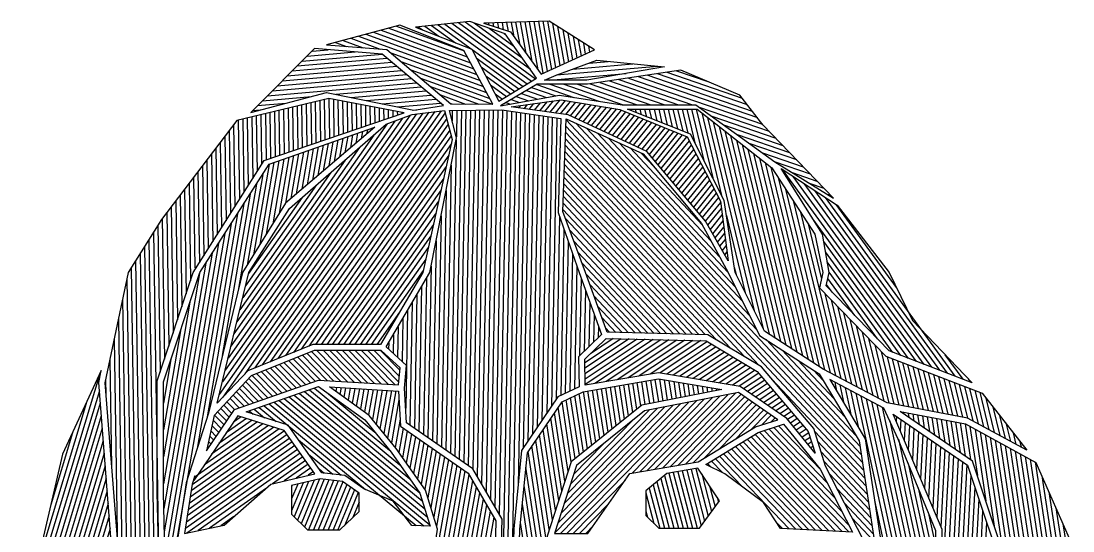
# Model space of a CAD drawing. Header units: inches. Extents: x 2353 to 7560, y 2047 to 3875.
# Drawn here: x 5144 to 5669, y 3621 to 3875 of the extents above; entities that cross this region are included whole.
import ezdxf

# ---------------------------------------------------------------- set-up
doc = ezdxf.new("R2010")
doc.units = ezdxf.units.IN
doc.header["$MEASUREMENT"] = 0
for name, color, linetype in [('Layer1', 2, 'Continuous'), ('Layer2', 3, 'Continuous'), ('Layer3', 4, 'Continuous'), ('Layer4', 5, 'Continuous'), ('offsets', 1, 'Continuous')]:
    doc.layers.add(name, color=color, linetype=linetype)
pattern_1 = [(185, (0, 1134.5903), (0.1961004, -2.2414381), [])]

msp = doc.modelspace()

# ---------------------------------------------------------------- hatches: boundary and pattern name
at = {"layer": 'Layer1'}
h = msp.add_hatch(dxfattribs=at)
h.set_pattern_fill('ANSI31', color=256, scale=18, angle=235)
h.set_pattern_definition([(280, (0, 1134.5903), (2.21581744, 0.3907084), [])])
h.paths.add_polyline_path([(5407.39, 3875.45), (5374.67, 3874.32), (5388.02, 3869.98), (5403.42, 3848.95), (5430.06, 3861)])
at = {"layer": 'Layer2'}
h = msp.add_hatch(dxfattribs=at)
h.set_pattern_fill('ANSI31', color=256, scale=18, angle=99)
h.set_pattern_definition([(144, (0, 1134.5903), (-1.3225168, -1.8202882), [])])
h.paths.add_polyline_path([(5385.32, 3869.03), (5367.72, 3875.29), (5340.61, 3872.4), (5368.69, 3861.44), (5382.3, 3835.43), (5401.1, 3846.99)])
h = msp.add_hatch(dxfattribs=at)
h.set_pattern_fill('ANSI31', color=256, scale=18, angle=140)
h.set_pattern_definition(pattern_1)
h.paths.add_polyline_path([(5464.97, 3852.58), (5431.19, 3855.85), (5410.87, 3848.47), (5405.1, 3845.96), (5426.18, 3845.96)])
at = {"layer": 'Layer3'}
h = msp.add_hatch(dxfattribs=at)
h.set_pattern_fill('ANSI31', color=256, scale=18, angle=115)
h.set_pattern_definition([(160, (0, 1134.5903), (-0.7695453, -2.1143084), [])])
h.paths.add_polyline_path([(5364.83, 3860.72), (5332.77, 3873.36), (5296.26, 3863.61), (5326.39, 3861.2), (5358.32, 3834.1), (5379.29, 3833.86)])
h = msp.add_hatch(dxfattribs=at)
h.set_pattern_fill('ANSI31', color=256, scale=18, angle=116)
h.set_pattern_definition([(161, (0, 1134.5903), (-0.73252835, -2.1274168), [])])
h.paths.add_polyline_path([(5426.56, 3843.87), (5401.35, 3843.87), (5383.13, 3833.16), (5412.59, 3838.44), (5443.85, 3833.64), (5480.63, 3833.64), (5520.07, 3805.22), (5549.34, 3786.96), (5514.1, 3823.68), (5502.56, 3838.48), (5473.12, 3850.98)])
at = {"layer": 'Layer4'}
h = msp.add_hatch(dxfattribs=at)
h.set_pattern_fill('ANSI31', color=256, scale=18, angle=140)
h.set_pattern_definition(pattern_1)
h.paths.add_polyline_path([(5323.97, 3858.98), (5290.21, 3861.68), (5258.33, 3829.82), (5296.21, 3839.81), (5339.73, 3830.88), (5354.55, 3833.23)])
h = msp.add_hatch(dxfattribs=at)
h.set_pattern_fill('ANSI31', color=256, scale=18, angle=6)
h.set_pattern_definition([(51, (0, 1134.5903), (-1.7485784, 1.4159709), [])])
h.paths.add_polyline_path([(5442.73, 3831.21), (5413.36, 3836.15), (5388.36, 3832.56), (5416.91, 3828.64), (5456.21, 3810.32), (5485.51, 3775.49), (5496.73, 3755.77), (5492.97, 3785.52), (5476.32, 3817.62)])

# ---------------------------------------------------------------- linework, layer by layer
at = {"layer": 'Layer1'}
for p, q in [((5288.29, 3834.66), (5288.62, 3813.88)), ((5290.56, 3835.21), (5290.88, 3814.65)), ((5292.82, 3835.76), (5293.14, 3815.41)), ((5295.09, 3836.31), (5295.4, 3816.18)), ((5297.35, 3836.84), (5297.66, 3816.95)), ((5299.63, 3836.4), (5299.92, 3817.71)), ((5301.91, 3835.97), (5302.18, 3818.48)), ((5304.19, 3835.53), (5304.44, 3819.25)), ((5306.47, 3835.09), (5306.7, 3820.02)), ((5308.75, 3834.65), (5308.96, 3820.78)), ((5341.21, 3829.12), (5242.63, 3689.02)), ((5344.25, 3829.5), (5244.42, 3687.61)), ((5347.3, 3829.88), (5255.47, 3699.36)), ((5350.34, 3830.25), (5260.23, 3702.18)), ((5353.38, 3830.63), (5264.11, 3703.74)), ((5265.65, 3829.17), (5266.01, 3806.21)), ((5267.92, 3829.72), (5268.27, 3806.98)), ((5355.46, 3829.63), (5267.99, 3705.31)), ((5270.18, 3830.27), (5270.53, 3807.74)), ((5272.45, 3830.81), (5272.79, 3808.51)), ((5274.71, 3831.36), (5275.05, 3809.28)), ((5276.97, 3831.91), (5277.31, 3810.04)), ((5279.24, 3832.46), (5279.57, 3810.81)), ((5281.5, 3833.01), (5281.83, 3811.58)), ((5283.77, 3833.56), (5284.09, 3812.35)), ((5286.03, 3834.11), (5286.35, 3813.11)), ((5311.03, 3834.22), (5311.22, 3821.55)), ((5313.31, 3833.78), (5313.48, 3822.32)), ((5315.58, 3833.34), (5315.74, 3823.08)), ((5317.86, 3832.9), (5318, 3823.85)), ((5320.14, 3832.47), (5320.26, 3824.62)), ((5322.42, 3832.03), (5322.53, 3825.39)), ((5324.7, 3831.59), (5324.79, 3826.15)), ((5326.98, 3831.15), (5327.05, 3826.92)), ((5329.26, 3830.72), (5329.31, 3827.69)), ((5331.54, 3830.28), (5331.57, 3828.45)), ((5333.82, 3829.84), (5333.83, 3829.22)), ((5448.03, 3831.38), (5448.19, 3830.72)), ((5450.37, 3831.38), (5450.78, 3829.7)), ((5452.71, 3831.38), (5453.36, 3828.68)), ((5455.04, 3831.38), (5455.94, 3827.67)), ((5457.38, 3831.38), (5458.53, 3826.65)), ((5459.72, 3831.38), (5461.11, 3825.63)), ((5462.06, 3831.38), (5463.69, 3824.61)), ((5464.39, 3831.38), (5466.28, 3823.59)), ((5466.73, 3831.38), (5468.86, 3822.58)), ((5469.07, 3831.38), (5471.44, 3821.56)), ((5471.41, 3831.38), (5474.03, 3820.54)), ((5473.75, 3831.38), (5476.61, 3819.52)), ((5476.08, 3831.38), (5480.14, 3814.6)), ((5478.42, 3831.38), (5484.59, 3805.87)), ((5480.76, 3831.38), (5489.03, 3797.14)), ((5483.54, 3829.56), (5493.48, 3788.41)), ((5337.97, 3828.46), (5244.26, 3695.28)), ((5334.16, 3826.99), (5245.56, 3701.08)), ((5330.35, 3825.53), (5247.03, 3707.11)), ((5326.54, 3824.06), (5248.49, 3713.14)), ((5252.07, 3825.87), (5252.68, 3786.31)), ((5254.33, 3826.42), (5254.9, 3789.83)), ((5256.6, 3826.97), (5257.12, 3793.35)), ((5258.86, 3827.52), (5259.33, 3796.87)), ((5261.13, 3828.07), (5261.55, 3800.39)), ((5263.39, 3828.62), (5263.77, 3803.91)), ((5356.22, 3826.77), (5271.87, 3706.88)), ((5356.99, 3823.9), (5275.75, 3708.44)), ((5486.42, 3827.31), (5509.74, 3730.77)), ((5489.3, 3825.06), (5514.26, 3721.75)), ((5247.6, 3820.67), (5248.24, 3779.27)), ((5249.83, 3823.59), (5250.46, 3782.79)), ((5357.75, 3821.04), (5279.63, 3710.01)), ((5492.18, 3822.8), (5517.26, 3719.02)), ((5495.06, 3820.55), (5520.03, 3717.23)), ((5243.15, 3814.84), (5243.81, 3772.24)), ((5245.38, 3817.75), (5246.03, 3775.75)), ((5319.8, 3818.44), (5249.96, 3719.17)), ((5358.51, 3818.18), (5283.51, 3711.57)), ((5358.56, 3814.29), (5287.39, 3713.14)), ((5497.95, 3818.3), (5522.8, 3715.44)), ((5500.83, 3816.04), (5525.57, 3713.65)), ((5503.71, 3813.79), (5528.34, 3711.86)), ((5238.7, 3809), (5239.37, 3765.2)), ((5240.92, 3811.92), (5241.59, 3768.72)), ((5240.93, 3811.92), (5241.59, 3768.72)), ((5312.65, 3812.23), (5251.42, 3725.2)), ((5357.27, 3808.52), (5290.73, 3713.93)), ((5506.59, 3811.54), (5531.11, 3710.07)), ((5509.47, 3809.28), (5533.88, 3708.28)), ((5234.24, 3803.17), (5234.94, 3758.16)), ((5236.47, 3806.09), (5237.16, 3761.68)), ((5305.5, 3806.01), (5252.89, 3731.23)), ((5512.36, 3807.03), (5536.65, 3706.49)), ((5515.24, 3804.78), (5539.42, 3704.71)), ((5232.02, 3800.25), (5232.72, 3754.65)), ((5298.35, 3799.8), (5254.35, 3737.26)), ((5355.99, 3802.75), (5293.51, 3713.93)), ((5518.12, 3802.52), (5542.19, 3702.92)), ((5227.56, 3794.42), (5228.32, 3745.75)), ((5227.56, 3794.42), (5228.32, 3745.75)), ((5227.56, 3794.41), (5228.31, 3745.74)), ((5229.79, 3797.33), (5230.48, 3752.26)), ((5291.2, 3793.59), (5255.82, 3743.29)), ((5354.71, 3796.98), (5296.28, 3713.93)), ((5521.71, 3797.35), (5544.93, 3701.24)), ((5223.11, 3788.58), (5223.97, 3732.7)), ((5225.34, 3791.5), (5226.14, 3739.23)), ((5284.05, 3787.38), (5257.28, 3749.32)), ((5353.43, 3791.21), (5299.06, 3713.93)), ((5525.44, 3791.57), (5547.61, 3699.82)), ((5218.65, 3782.74), (5219.63, 3719.66)), ((5220.88, 3785.66), (5221.8, 3726.18)), ((5352.15, 3785.44), (5301.84, 3713.93)), ((5529.18, 3785.79), (5550.29, 3698.41)), ((5214.2, 3776.91), (5215.29, 3706.62)), ((5216.43, 3779.83), (5217.46, 3713.14)), ((5216.43, 3779.83), (5217.46, 3713.15)), ((5350.87, 3779.66), (5304.62, 3713.93)), ((5495.92, 3778.3), (5505.23, 3739.79)), ((5532.91, 3780.01), (5552.97, 3697)), ((5211.98, 3773.51), (5213.12, 3700.1)), ((5349.58, 3773.89), (5307.4, 3713.93)), ((5536.65, 3774.22), (5543.32, 3746.59)), ((5207.55, 3766.43), (5211.14, 3533.7)), ((5209.76, 3769.97), (5213.1, 3554.22)), ((5348.3, 3768.12), (5310.18, 3713.93)), ((5205.33, 3762.9), (5209.15, 3515.45)), ((5347.02, 3762.35), (5312.95, 3713.93)), ((5200.89, 3755.82), (5204.74, 3506.77)), ((5203.11, 3759.36), (5206.94, 3511.11)), ((5203.11, 3759.36), (5206.94, 3511.11)), ((5345.74, 3756.58), (5315.73, 3713.93)), ((5198.67, 3752.28), (5202.53, 3502.43)), ((5344.46, 3750.81), (5318.51, 3713.93)), ((5499.8, 3752.59), (5500.71, 3748.82)), ((5196.49, 3746.8), (5200.33, 3498.09)), ((5194.37, 3736.72), (5198.12, 3493.75)), ((5545.05, 3739.46), (5555.65, 3695.58)), ((5548.16, 3736.24), (5558.33, 3694.17)), ((5332.67, 3730.11), (5321.29, 3713.93)), ((5551.28, 3733.02), (5561.01, 3692.75)), ((5554.39, 3729.81), (5563.69, 3691.34)), ((5192.25, 3726.65), (5195.92, 3489.41)), ((5557.51, 3726.59), (5566.37, 3689.93)), ((5560.62, 3723.37), (5569.05, 3688.51)), ((5563.74, 3720.15), (5571.72, 3687.1)), ((5190.14, 3716.57), (5193.71, 3485.07)), ((5190.14, 3716.57), (5193.71, 3485.07)), ((5443.35, 3716.8), (5425.15, 3704.73)), ((5447.32, 3716.7), (5425.2, 3702.04)), ((5451.29, 3716.6), (5425.25, 3699.35)), ((5455.26, 3716.51), (5425.31, 3696.66)), ((5459.23, 3716.41), (5425.36, 3693.97)), ((5439.38, 3716.89), (5427.99, 3709.34)), ((5463.2, 3716.32), (5430.23, 3694.47)), ((5467.17, 3716.22), (5435.75, 3695.41)), ((5471.14, 3716.13), (5441.28, 3696.34)), ((5475.1, 3716.03), (5446.8, 3697.28)), ((5479.07, 3715.93), (5452.33, 3698.21)), ((5483.04, 3715.84), (5457.85, 3699.15)), ((5486.44, 3715.37), (5462.79, 3699.7)), ((5488.6, 3714.07), (5466.08, 3699.14)), ((5566.85, 3716.93), (5574.4, 3685.68)), ((5569.97, 3713.72), (5577, 3684.62)), ((5490.76, 3712.78), (5469.36, 3698.59)), ((5492.92, 3711.48), (5472.64, 3698.04)), ((5495.08, 3710.19), (5475.92, 3697.49)), ((5497.24, 3708.89), (5479.21, 3696.94)), ((5573.08, 3710.5), (5579.45, 3684.16)), ((5188.02, 3706.49), (5188.85, 3652.77)), ((5499.36, 3707.62), (5482.44, 3696.4)), ((5501.56, 3706.3), (5485.77, 3695.84)), ((5503.72, 3705.01), (5489.05, 3695.29)), ((5505.88, 3703.71), (5492.33, 3694.74)), ((5576.07, 3707.82), (5581.9, 3683.69)), ((5578.64, 3706.83), (5584.35, 3683.23)), ((5581.22, 3705.85), (5586.8, 3682.77)), ((5583.8, 3704.86), (5589.25, 3682.3)), ((5586.37, 3703.87), (5591.7, 3681.84)), ((5508.04, 3702.42), (5495.62, 3694.19)), ((5510.2, 3701.12), (5498.9, 3693.64)), ((5512.03, 3699.61), (5502.18, 3693.08)), ((5513.51, 3697.86), (5504.42, 3691.85)), ((5588.95, 3702.88), (5594.15, 3681.38)), ((5591.53, 3701.9), (5596.6, 3680.91)), ((5594.1, 3700.91), (5599.04, 3680.45)), ((5596.68, 3699.92), (5601.49, 3679.99)), ((5599.25, 3698.94), (5603.94, 3679.52)), ((5601.83, 3697.95), (5606.39, 3679.06)), ((5185.9, 3696.41), (5186.02, 3688.67)), ((5298.89, 3692.66), (5298.76, 3691.95)), ((5301.17, 3692.53), (5300.81, 3690.48)), ((5514.99, 3696.12), (5506.44, 3690.46)), ((5516.47, 3694.38), (5508.46, 3689.07)), ((5517.95, 3692.63), (5510.48, 3687.68)), ((5604.41, 3696.96), (5608.84, 3678.6)), ((5606.98, 3695.97), (5611.29, 3678.14)), ((5609.56, 3694.99), (5613.74, 3677.67)), ((5612.13, 3694), (5616.19, 3677.21)), ((5614.71, 3693.01), (5618.87, 3675.79)), ((5303.46, 3692.39), (5302.86, 3689.02)), ((5305.74, 3692.26), (5304.91, 3687.55)), ((5308.02, 3692.12), (5306.95, 3686.08)), ((5310.31, 3691.98), (5309, 3684.62)), ((5312.59, 3691.85), (5311.05, 3683.15)), ((5314.87, 3691.71), (5313.1, 3681.69)), ((5317.16, 3691.57), (5315.15, 3680.22)), ((5319.44, 3691.44), (5317.19, 3678.75)), ((5321.72, 3691.3), (5319.11, 3676.55)), ((5324.01, 3691.17), (5321.01, 3674.21)), ((5326.29, 3691.03), (5322.9, 3671.88)), ((5328.57, 3690.89), (5324.8, 3669.55)), ((5330.86, 3690.76), (5326.69, 3667.21)), ((5519.43, 3690.89), (5512.49, 3686.29)), ((5520.91, 3689.14), (5514.51, 3684.9)), ((5522.39, 3687.4), (5516.53, 3683.51)), ((5617.29, 3692.02), (5621.56, 3674.32)), ((5619.86, 3691.04), (5624.26, 3672.86)), ((5622.44, 3690.05), (5626.95, 3671.39)), ((5332.38, 3686.34), (5328.58, 3664.88)), ((5523.87, 3685.65), (5518.54, 3682.12)), ((5525.36, 3683.91), (5520.56, 3680.73)), ((5526.84, 3682.16), (5522.58, 3679.34)), ((5625.48, 3687.14), (5629.64, 3669.92)), ((5628.86, 3682.81), (5632.33, 3668.45)), ((5528.32, 3680.42), (5524.6, 3677.95)), ((5529.8, 3678.68), (5526.43, 3676.44)), ((5531.28, 3676.93), (5527.87, 3674.67)), ((5632.25, 3678.48), (5635.03, 3666.99)), ((5332.97, 3676.63), (5330.48, 3662.55)), ((5334.49, 3672.16), (5332.33, 3659.99)), ((5532.76, 3675.19), (5529.31, 3672.9)), ((5534.24, 3673.44), (5530.76, 3671.13)), ((5535.72, 3671.7), (5532.2, 3669.37)), ((5635.63, 3674.15), (5637.72, 3665.52)), ((5336.54, 3670.73), (5334.18, 3657.36)), ((5338.6, 3669.31), (5336.02, 3654.74)), ((5340.65, 3667.88), (5337.86, 3652.11)), ((5342.71, 3666.45), (5339.71, 3649.49)), ((5536.96, 3669.79), (5533.65, 3667.6)), ((5537.66, 3667.53), (5535.09, 3665.83)), ((5639.01, 3669.83), (5640.41, 3664.05)), ((5344.76, 3665.03), (5341.55, 3646.86)), ((5346.82, 3663.6), (5343.39, 3644.24)), ((5348.87, 3662.17), (5345.24, 3641.61)), ((5538.36, 3665.27), (5536.53, 3664.06)), ((5539.07, 3663.01), (5537.98, 3662.29)), ((5642.4, 3665.5), (5643.1, 3662.58)), ((5645.78, 3661.17), (5645.79, 3661.12)), ((5350.93, 3660.75), (5346.78, 3637.29)), ((5352.98, 3659.32), (5348.25, 3632.57)), ((5355.04, 3657.9), (5349.72, 3627.85)), ((5357.09, 3656.47), (5351.19, 3623.13)), ((5359.15, 3655.04), (5339.5, 3544.03)), ((5361.21, 3653.62), (5341.44, 3541.94)), ((5363.26, 3652.19), (5343.43, 3540.14)), ((5365.32, 3650.76), (5345.42, 3538.34)), ((5287.24, 3645.5), (5280.05, 3627.86)), ((5289.96, 3646.15), (5281.79, 3626.12)), ((5292.68, 3646.8), (5283.54, 3624.38)), ((5295.07, 3646.64), (5285.28, 3622.64)), ((5297.41, 3646.35), (5287.19, 3621.3)), ((5299.74, 3646.06), (5289.64, 3621.3)), ((5302.08, 3645.77), (5292.1, 3621.3)), ((5304.36, 3645.35), (5294.55, 3621.3)), ((5367.31, 3649), (5347.41, 3536.54)), ((5369.08, 3645.96), (5349.4, 3534.74)), ((5284.53, 3644.85), (5278.78, 3630.78)), ((5281.81, 3644.2), (5278.78, 3636.79)), ((5279.09, 3643.55), (5278.78, 3642.81)), ((5306.28, 3644.03), (5297, 3621.3)), ((5308.2, 3642.72), (5299.46, 3621.3)), ((5310.11, 3641.4), (5301.91, 3621.3)), ((5312.03, 3640.08), (5305.35, 3623.72)), ((5370.85, 3642.92), (5351.39, 3532.95)), ((5312.52, 3635.27), (5309.39, 3627.6)), ((5372.62, 3639.88), (5353.38, 3531.15)), ((5374.39, 3636.84), (5355.37, 3529.35)), ((5376.16, 3633.81), (5358.07, 3531.57)), ((5377.93, 3630.77), (5361.21, 3536.28)), ((5379.7, 3627.73), (5364.35, 3540.99))]:
    msp.add_line(p, q, dxfattribs=at)
at = {"layer": 'Layer2'}
for p, q in [((5415.85, 3826.19), (5507.46, 3728.45)), ((5420.67, 3824.38), (5503.89, 3735.58)), ((5309.22, 3818.59), (5308.11, 3812.12)), ((5311.67, 3819.45), (5310.81, 3814.41)), ((5314.12, 3820.31), (5313.51, 3816.71)), ((5316.58, 3821.17), (5316.21, 3819.01)), ((5319.03, 3822.04), (5318.91, 3821.3)), ((5415.62, 3819.79), (5562.58, 3662.99)), ((5415.74, 3822.99), (5511.03, 3721.31)), ((5426.08, 3821.92), (5500.32, 3742.71)), ((5431.5, 3819.47), (5496.74, 3749.85)), ((5294.5, 3813.42), (5291.9, 3798.34)), ((5296.95, 3814.28), (5294.6, 3800.63)), ((5299.4, 3815.14), (5297.3, 3802.93)), ((5301.86, 3816), (5300.01, 3805.23)), ((5304.31, 3816.87), (5302.71, 3807.52)), ((5306.76, 3817.73), (5305.41, 3809.82)), ((5415.39, 3813.39), (5563.79, 3655.05)), ((5415.51, 3816.59), (5563.19, 3659.02)), ((5436.92, 3817.01), (5492.45, 3757.76)), ((5442.34, 3814.55), (5488.15, 3765.67)), ((5279.77, 3808.25), (5275.7, 3784.56)), ((5282.23, 3809.11), (5278.4, 3786.85)), ((5284.68, 3809.97), (5281.1, 3789.15)), ((5287.14, 3810.83), (5283.8, 3791.45)), ((5289.59, 3811.7), (5286.5, 3793.74)), ((5292.04, 3812.56), (5289.2, 3796.04)), ((5415.28, 3810.19), (5564.39, 3651.09)), ((5447.76, 3812.09), (5483.85, 3773.57)), ((5453.17, 3809.63), (5459.78, 3802.58)), ((5267.48, 3803.78), (5259.74, 3758.72)), ((5269.96, 3804.8), (5262.93, 3763.9)), ((5272.41, 3805.67), (5266.13, 3769.07)), ((5274.87, 3806.53), (5269.32, 3774.24)), ((5277.32, 3807.39), (5272.51, 3779.42)), ((5415.05, 3803.79), (5504.96, 3707.85)), ((5415.17, 3806.99), (5512.07, 3703.59)), ((5264.33, 3798.86), (5256.54, 3753.55)), ((5414.94, 3800.59), (5497.85, 3712.12)), ((5261.18, 3793.94), (5252.06, 3740.87)), ((5414.71, 3794.19), (5485.3, 3718.87)), ((5414.82, 3797.39), (5490.74, 3716.38)), ((5258.02, 3789.02), (5244.17, 3708.41)), ((5414.48, 3787.78), (5478.93, 3719.02)), ((5414.59, 3790.99), (5482.11, 3718.94)), ((5254.87, 3784.1), (5236.62, 3677.85)), ((5414.36, 3784.58), (5475.74, 3719.1)), ((5251.72, 3779.17), (5231.6, 3662.05)), ((5414.25, 3781.38), (5472.55, 3719.17)), ((5415.61, 3776.61), (5469.37, 3719.25)), ((5248.57, 3774.25), (5216.04, 3584.95)), ((5245.42, 3769.33), (5215.76, 3596.73)), ((5417.66, 3771.1), (5466.18, 3719.33)), ((5242.27, 3764.41), (5215.48, 3608.51)), ((5419.7, 3765.6), (5463, 3719.4)), ((5239.12, 3759.49), (5215.2, 3620.3)), ((5421.75, 3760.09), (5459.81, 3719.48)), ((5235.97, 3754.57), (5214.92, 3632.08)), ((5423.8, 3754.58), (5456.62, 3719.56)), ((5232.77, 3749.37), (5214.73, 3644.4)), ((5425.83, 3749.09), (5453.44, 3719.63)), ((5427.78, 3743.68), (5450.25, 3719.71)), ((5228, 3735.06), (5214.73, 3657.82)), ((5429.74, 3738.28), (5447.06, 3719.79)), ((5431.69, 3732.87), (5443.88, 3719.86)), ((5433.64, 3727.47), (5440.69, 3719.94)), ((5223.24, 3720.76), (5214.73, 3671.24)), ((5435.59, 3722.06), (5437.51, 3720.02)), ((5515.64, 3716.39), (5560.55, 3668.48)), ((5296.54, 3695.89), (5284.19, 3708.52)), ((5299.92, 3695.69), (5286.46, 3709.44)), ((5303.29, 3695.49), (5288.74, 3710.36)), ((5306.67, 3695.29), (5291.44, 3710.85)), ((5310.04, 3695.08), (5294.62, 3710.85)), ((5313.42, 3694.88), (5297.8, 3710.85)), ((5316.79, 3694.68), (5300.98, 3710.85)), ((5320.17, 3694.48), (5304.16, 3710.85)), ((5320.17, 3694.48), (5304.16, 3710.85)), ((5323.54, 3694.28), (5307.33, 3710.85)), ((5326.92, 3694.08), (5310.51, 3710.85)), ((5330.3, 3693.88), (5313.69, 3710.85)), ((5332.28, 3695.1), (5316.87, 3710.85)), ((5332.54, 3698.08), (5320.05, 3710.85)), ((5332.54, 3698.08), (5320.05, 3710.85)), ((5332.79, 3701.07), (5323.23, 3710.85)), ((5523.53, 3711.3), (5555.1, 3677.61)), ((5218.48, 3706.45), (5214.73, 3684.66)), ((5281.04, 3692.24), (5270.51, 3703.01)), ((5283.41, 3693.07), (5272.79, 3703.93)), ((5285.78, 3693.9), (5275.07, 3704.85)), ((5288.15, 3694.73), (5277.35, 3705.76)), ((5290.51, 3695.56), (5279.63, 3706.68)), ((5293.17, 3696.09), (5281.91, 3707.6)), ((5531.43, 3706.2), (5549.66, 3686.74)), ((5269.21, 3688.09), (5259.12, 3698.41)), ((5271.58, 3688.92), (5261.4, 3699.33)), ((5273.94, 3689.75), (5263.68, 3700.25)), ((5276.31, 3690.58), (5265.95, 3701.17)), ((5278.68, 3691.41), (5268.23, 3702.09)), ((5539.32, 3701.1), (5544.22, 3695.87)), ((5262.11, 3685.6), (5254.28, 3693.6)), ((5264.48, 3686.43), (5255.84, 3695.26)), ((5266.84, 3687.26), (5257.4, 3696.92)), ((5518.6, 3696.63), (5565, 3647.12)), ((5255.01, 3683.11), (5249.61, 3688.63)), ((5257.37, 3683.94), (5251.17, 3690.29)), ((5259.74, 3684.77), (5252.73, 3691.94)), ((5452.57, 3650.32), (5488.71, 3687.32)), ((5456.37, 3650.96), (5492.63, 3688.09)), ((5460.17, 3651.6), (5496.56, 3688.86)), ((5463.98, 3652.24), (5500.48, 3689.62)), ((5467.78, 3652.89), (5503.08, 3689.03)), ((5471.58, 3653.53), (5504.98, 3687.72)), ((5247.67, 3677.61), (5243.38, 3682)), ((5248.97, 3679.53), (5244.94, 3683.66)), ((5250.28, 3681.45), (5246.5, 3685.32)), ((5252.64, 3682.28), (5248.05, 3686.97)), ((5410.14, 3619.89), (5473.01, 3684.26)), ((5411.72, 3624.75), (5469.08, 3683.49)), ((5413.04, 3619.6), (5476.93, 3685.03)), ((5413.29, 3629.62), (5465.16, 3682.73)), ((5416.21, 3619.6), (5480.86, 3685.79)), ((5448.76, 3649.68), (5484.78, 3686.56)), ((5475.39, 3654.17), (5506.88, 3686.42)), ((5479.19, 3654.81), (5508.78, 3685.11)), ((5484.22, 3656.72), (5510.67, 3683.8)), ((5492.12, 3661.55), (5512.57, 3682.49)), ((5245.07, 3673.78), (5240.26, 3678.69)), ((5246.37, 3675.69), (5241.82, 3680.34)), ((5414.87, 3634.48), (5461.24, 3681.96)), ((5416.44, 3639.35), (5457.31, 3681.19)), ((5500.02, 3666.39), (5514.47, 3681.18)), ((5507.92, 3671.22), (5516.37, 3679.88)), ((5513.6, 3673.79), (5518.27, 3678.57)), ((5518.27, 3675.32), (5520.17, 3677.26)), ((5580.73, 3677.95), (5580.6, 3675.46)), ((5242.46, 3669.94), (5239.01, 3673.47)), ((5243.77, 3671.86), (5239.58, 3676.13)), ((5418.02, 3644.21), (5449.12, 3676.06)), ((5582.93, 3676.45), (5582.63, 3670.69)), ((5585.13, 3674.95), (5584.66, 3665.91)), ((5587.33, 3673.45), (5586.69, 3661.14)), ((5589.52, 3671.95), (5588.73, 3656.37)), ((5239.86, 3666.1), (5237.87, 3668.14)), ((5241.16, 3668.02), (5238.44, 3670.8)), ((5539.96, 3670.52), (5565.6, 3643.16)), ((5591.72, 3670.45), (5590.76, 3651.59)), ((5593.92, 3668.95), (5592.79, 3646.82)), ((5596.12, 3667.45), (5594.82, 3642.04)), ((5237.26, 3662.26), (5236.73, 3662.81)), ((5238.56, 3664.18), (5237.3, 3665.47)), ((5419.59, 3649.08), (5434.36, 3664.2)), ((5541.51, 3665.54), (5566.2, 3639.19)), ((5598.32, 3665.95), (5596.85, 3637.27)), ((5600.52, 3664.45), (5598.88, 3632.5)), ((5602.71, 3662.95), (5600.91, 3627.72)), ((5604.91, 3661.45), (5602.94, 3622.95)), ((5543.06, 3660.56), (5566.8, 3635.22)), ((5609.31, 3658.46), (5593.29, 3346.01)), ((5611.51, 3656.96), (5595.42, 3343.27)), ((5607.11, 3659.96), (5603.56, 3590.75)), ((5544.61, 3655.58), (5567.41, 3631.26)), ((5613.71, 3655.46), (5597.56, 3340.65)), ((5615.9, 3653.96), (5599.7, 3338.02)), ((5419.39, 3619.6), (5445.24, 3646.07)), ((5547.28, 3649.41), (5568.01, 3627.29)), ((5617.91, 3648.65), (5605.25, 3401.82)), ((5551.03, 3642.09), (5568.61, 3623.33)), ((5619.88, 3642.74), (5608.13, 3413.58)), ((5554.78, 3634.76), (5569.22, 3619.36)), ((5621.85, 3636.82), (5611.01, 3425.34)), ((5422.57, 3619.6), (5437.21, 3634.6)), ((5623.82, 3630.91), (5618.48, 3526.66)), ((5558.53, 3627.44), (5569.82, 3615.39)), ((5625.8, 3625), (5621.26, 3536.54)), ((5425.74, 3619.6), (5429.19, 3623.13))]:
    msp.add_line(p, q, dxfattribs=at)
msp.add_lwpolyline([(5332.17, 3693.76), (5332.9, 3702.25), (5323.46, 3710.85), (5289.96, 3710.85), (5258.61, 3698.2), (5240.09, 3678.51), (5236.31, 3660.87), (5250.28, 3681.45), (5292.2, 3696.15)], close=True, dxfattribs=at)
at = {"layer": 'Layer3'}
for p, q in [((5182.93, 3699.25), (5143.66, 3568.86)), ((5440.89, 3673.4), (5437.95, 3692.65)), ((5442.94, 3675.04), (5440.19, 3693.03)), ((5444.98, 3676.69), (5442.43, 3693.41)), ((5447.03, 3678.33), (5444.67, 3693.79)), ((5449.08, 3679.98), (5446.91, 3694.17)), ((5451.13, 3681.62), (5449.15, 3694.55)), ((5453.17, 3683.27), (5451.39, 3694.93)), ((5455.37, 3683.95), (5453.63, 3695.31)), ((5457.6, 3684.39), (5455.87, 3695.69)), ((5459.83, 3684.83), (5458.11, 3696.07)), ((5462.06, 3685.26), (5460.36, 3696.44)), ((5464.3, 3685.7), (5462.63, 3696.6)), ((5466.53, 3686.13), (5464.99, 3696.2)), ((5468.76, 3686.57), (5467.35, 3695.81)), ((5470.99, 3687), (5469.71, 3695.41)), ((5473.22, 3687.44), (5472.07, 3695.02)), ((5475.46, 3687.88), (5474.43, 3694.62)), ((5477.69, 3688.31), (5476.78, 3694.22)), ((5479.92, 3688.75), (5479.14, 3693.83)), ((5482.15, 3689.18), (5481.5, 3693.43)), ((5484.38, 3689.62), (5483.86, 3693.04)), ((5486.62, 3690.05), (5486.22, 3692.64)), ((5549.93, 3695.12), (5550.9, 3690.68)), ((5552.56, 3693.73), (5554.57, 3684.53)), ((5182.76, 3690.82), (5143.66, 3560.98)), ((5277.62, 3687.77), (5345.25, 3631.84)), ((5280.12, 3688.65), (5344.01, 3635.81)), ((5282.63, 3689.53), (5342.72, 3639.82)), ((5285.13, 3690.4), (5337.79, 3646.85)), ((5287.63, 3691.28), (5332.86, 3653.88)), ((5290.14, 3692.16), (5327.66, 3661.13)), ((5297.12, 3689.34), (5320.38, 3670.1)), ((5422.46, 3658.59), (5418.07, 3687.39)), ((5424.51, 3660.23), (5420.21, 3688.4)), ((5426.56, 3661.88), (5422.35, 3689.41)), ((5428.6, 3663.53), (5424.5, 3690.38)), ((5430.65, 3665.17), (5426.75, 3690.76)), ((5432.7, 3666.82), (5428.99, 3691.14)), ((5434.75, 3668.46), (5431.23, 3691.51)), ((5436.79, 3670.11), (5433.47, 3691.89)), ((5438.84, 3671.75), (5435.71, 3692.27)), ((5488.85, 3690.49), (5488.58, 3692.24)), ((5491.08, 3690.93), (5490.94, 3691.85)), ((5555.19, 3692.34), (5558.24, 3678.38)), ((5557.82, 3690.95), (5561.9, 3672.22)), ((5560.45, 3689.57), (5595.99, 3526.67)), ((5563.07, 3688.18), (5596.77, 3533.73)), ((5183.25, 3684.57), (5143.66, 3553.1)), ((5176.12, 3684.52), (5150.42, 3599.17)), ((5262.59, 3682.51), (5271.05, 3675.51)), ((5265.1, 3683.38), (5315.72, 3641.52)), ((5267.6, 3684.26), (5341.04, 3623.52)), ((5270.1, 3685.14), (5344.79, 3623.37)), ((5272.61, 3686.02), (5347.73, 3623.89)), ((5275.11, 3686.89), (5346.49, 3627.86)), ((5416.81, 3650.47), (5411.9, 3682.59)), ((5418.37, 3655.3), (5413.78, 3685.36)), ((5420.41, 3656.94), (5415.92, 3686.37)), ((5565.7, 3686.79), (5597.56, 3540.79)), ((5568.33, 3685.41), (5598.34, 3547.85)), ((5570.96, 3684.02), (5599.13, 3554.91)), ((5573.59, 3682.63), (5599.91, 3561.97)), ((5183.75, 3678.32), (5143.66, 3545.22)), ((5257.58, 3680.75), (5259.49, 3679.18)), ((5260.09, 3681.63), (5265.27, 3677.34)), ((5413.68, 3640.82), (5408.15, 3677.07)), ((5413.68, 3640.82), (5408.15, 3677.07)), ((5415.24, 3645.65), (5410.02, 3679.83)), ((5184.24, 3672.08), (5143.66, 3537.34)), ((5410.56, 3631.17), (5404.39, 3671.54)), ((5412.12, 3636), (5406.27, 3674.3)), ((5517.15, 3671.71), (5549.88, 3637.58)), ((5519.55, 3672.5), (5546.27, 3644.62)), ((5521.94, 3673.28), (5542.66, 3651.67)), ((5524.34, 3674.07), (5524.67, 3673.73)), ((5577.39, 3675.87), (5600.48, 3570.03)), ((5169.31, 3669.79), (5158.49, 3633.85)), ((5282.16, 3666.32), (5303.47, 3648.7)), ((5409, 3626.35), (5402.52, 3668.77)), ((5506.3, 3666.62), (5550.36, 3620.66)), ((5508.28, 3667.83), (5553.67, 3620.48)), ((5510.27, 3669.05), (5556.99, 3620.31)), ((5512.36, 3670.14), (5557.09, 3623.48)), ((5514.76, 3670.93), (5553.48, 3630.53)), ((5581.73, 3666.63), (5600.48, 3580.69)), ((5184.73, 3665.83), (5143.66, 3529.45)), ((5416.73, 3545.58), (5398.76, 3663.25)), ((5407.43, 3621.52), (5400.64, 3666.01)), ((5498.36, 3661.76), (5537.1, 3621.35)), ((5500.35, 3662.97), (5540.42, 3621.18)), ((5502.33, 3664.19), (5543.73, 3621)), ((5504.32, 3665.4), (5547.04, 3620.83)), ((5185.22, 3659.58), (5143.66, 3521.57)), ((5287.23, 3659.18), (5299.28, 3649.22)), ((5414.46, 3545.39), (5396.89, 3660.48)), ((5490.43, 3656.9), (5504.05, 3642.7)), ((5492.41, 3658.12), (5527.16, 3621.87)), ((5494.4, 3659.33), (5530.47, 3621.7)), ((5496.38, 3660.55), (5533.79, 3621.52)), ((5185.71, 3653.33), (5143.66, 3513.69)), ((5292.3, 3652.04), (5295.08, 3649.74)), ((5412.19, 3545.2), (5395.78, 3652.69)), ((5486.46, 3654.47), (5488.11, 3652.76)), ((5488.45, 3655.69), (5493.96, 3649.94)), ((5586.7, 3654.49), (5600.48, 3591.35)), ((5186.21, 3647.09), (5143.66, 3505.81)), ((5186.7, 3640.84), (5145.73, 3504.81)), ((5409.92, 3545.01), (5394.89, 3643.48)), ((5591.68, 3642.35), (5600.48, 3602.01)), ((5569.79, 3636.09), (5595.2, 3519.61)), ((5187.19, 3634.59), (5153.7, 3523.39)), ((5407.65, 3544.82), (5393.99, 3634.27)), ((5596.65, 3630.2), (5600.48, 3612.66)), ((5187.68, 3628.35), (5161.67, 3541.97)), ((5187.68, 3628.35), (5161.67, 3541.97)), ((5405.38, 3544.63), (5393.1, 3625.05)), ((5520.79, 3625.23), (5523.84, 3622.04)), ((5570.9, 3628.78), (5571.79, 3627.85)), ((5188.17, 3622.1), (5168.48, 3556.7))]:
    msp.add_line(p, q, dxfattribs=at)
at = {"layer": 'Layer4'}
for p, q in [((5359.01, 3830.82), (5358.91, 3825.66)), ((5363.56, 3830.87), (5360.27, 3658.02)), ((5361.28, 3830.84), (5361.03, 3817.66)), ((5365.83, 3830.9), (5362.51, 3656.46)), ((5368.1, 3830.92), (5364.75, 3654.9)), ((5370.38, 3830.95), (5367, 3653.35)), ((5372.65, 3830.97), (5369.24, 3651.79)), ((5374.92, 3831), (5371.44, 3648.02)), ((5377.2, 3831.03), (5373.64, 3644.25)), ((5379.47, 3831.05), (5375.84, 3640.47)), ((5381.74, 3831.08), (5378.04, 3636.69)), ((5384.01, 3831.06), (5380.25, 3632.91)), ((5386.28, 3830.72), (5382.45, 3629.14)), ((5388.55, 3830.39), (5383.25, 3551.78)), ((5390.81, 3830.05), (5385.5, 3550.66)), ((5393.08, 3829.72), (5387.75, 3549.55)), ((5395.35, 3829.38), (5391.81, 3643.72)), ((5397.61, 3829.04), (5394.44, 3662.37)), ((5399.88, 3828.71), (5396.78, 3665.81)), ((5402.14, 3828.37), (5399.12, 3669.25)), ((5404.41, 3828.04), (5401.46, 3672.7)), ((5406.68, 3827.7), (5403.79, 3676.14)), ((5408.94, 3827.37), (5406.13, 3679.58)), ((5411.21, 3827.03), (5408.47, 3683.03)), ((5361, 3816.18), (5358.03, 3659.57)), ((5358.49, 3803.54), (5355.78, 3661.13)), ((5594.6, 3704.02), (5523.9, 3801.33)), ((5598.49, 3702.53), (5529.26, 3797.82)), ((5602.39, 3701.03), (5534.62, 3794.31)), ((5355.98, 3790.9), (5353.54, 3662.69)), ((5606.28, 3699.54), (5539.98, 3790.8)), ((5610.17, 3698.05), (5545.34, 3787.29)), ((5580.75, 3742.41), (5550.69, 3783.78)), ((5353.47, 3778.26), (5351.3, 3664.24)), ((5412.55, 3777.91), (5410.81, 3686.47)), ((5590.71, 3705.51), (5538.97, 3776.72)), ((5414.7, 3771.7), (5413.12, 3688.46)), ((5350.95, 3765.63), (5349.05, 3665.8)), ((5416.86, 3765.49), (5415.41, 3689.54)), ((5586.82, 3707), (5544.47, 3765.28)), ((5419.01, 3759.28), (5417.71, 3690.62)), ((5582.92, 3708.49), (5545.35, 3760.21)), ((5348.44, 3752.99), (5346.81, 3667.36)), ((5421.17, 3753.07), (5420, 3691.71)), ((5579.03, 3709.98), (5546.22, 3755.14)), ((5346.05, 3746.81), (5344.57, 3668.91)), ((5423.32, 3746.97), (5422.59, 3708.38)), ((5560.01, 3728.43), (5546.55, 3746.96)), ((5571.27, 3716.8), (5547.1, 3750.07)), ((5343.7, 3742.81), (5342.32, 3670.47)), ((5425.48, 3740.99), (5424.9, 3710.64)), ((5548.75, 3740.06), (5545.92, 3743.96)), ((5339, 3734.81), (5337.84, 3673.58)), ((5341.35, 3738.81), (5340.08, 3672.03)), ((5427.64, 3735.01), (5427.22, 3712.89)), ((5336.65, 3730.81), (5335.73, 3682.1)), ((5334.31, 3726.81), (5333.9, 3705.51)), ((5429.8, 3729.03), (5429.54, 3715.14)), ((5329.61, 3718.81), (5329.43, 3709.58)), ((5331.96, 3722.81), (5331.67, 3707.54)), ((5431.96, 3723.05), (5431.85, 3717.4)), ((5327.26, 3714.81), (5327.2, 3711.61)), ((5614.06, 3696.56), (5605.16, 3708.81)), ((5617.96, 3695.07), (5616.7, 3696.79)), ((5256.27, 3676.96), (5246.08, 3669.77)), ((5253.55, 3677.83), (5249.7, 3675.11)), ((5584.26, 3680.11), (5584.4, 3679.17)), ((5586.62, 3679.66), (5586.96, 3677.43)), ((5588.99, 3679.22), (5589.52, 3675.68)), ((5591.35, 3678.77), (5592.09, 3673.93)), ((5593.72, 3678.32), (5594.65, 3672.18)), ((5596.09, 3677.87), (5597.21, 3670.44)), ((5598.45, 3677.43), (5599.78, 3668.69)), ((5600.82, 3676.98), (5602.34, 3666.94)), ((5272.59, 3671.79), (5228.62, 3640.77)), ((5269.87, 3672.65), (5229.1, 3643.9)), ((5267.15, 3673.51), (5230.19, 3647.45)), ((5264.43, 3674.38), (5235.22, 3653.77)), ((5261.71, 3675.24), (5238.84, 3659.11)), ((5258.99, 3676.1), (5242.46, 3664.44)), ((5603.18, 3676.53), (5604.9, 3665.19)), ((5605.55, 3676.09), (5607.46, 3663.44)), ((5607.92, 3675.64), (5610.03, 3661.7)), ((5610.28, 3675.19), (5612.59, 3659.95)), ((5612.65, 3674.74), (5615.15, 3658.2)), ((5615.01, 3674.3), (5617.72, 3656.45)), ((5617.5, 3673.03), (5621.23, 3648.43)), ((5620.01, 3671.66), (5625.44, 3635.81)), ((5277.81, 3667.13), (5227.17, 3631.41)), ((5276.49, 3668.98), (5227.65, 3634.53)), ((5275.18, 3670.84), (5228.13, 3637.65)), ((5622.51, 3670.3), (5629.65, 3623.19)), ((5625.02, 3668.93), (5633.85, 3610.57)), ((5627.52, 3667.57), (5638.06, 3597.96)), ((5281.75, 3661.57), (5225.71, 3622.05)), ((5280.44, 3663.42), (5226.2, 3625.17)), ((5279.12, 3665.28), (5226.68, 3628.29)), ((5630.03, 3666.2), (5651.46, 3524.7)), ((5632.53, 3664.84), (5653.32, 3527.57)), ((5635.04, 3663.47), (5655.18, 3530.45)), ((5637.54, 3662.1), (5657.04, 3533.33)), ((5283.07, 3659.72), (5226.4, 3619.74)), ((5284.39, 3657.87), (5232.07, 3620.96)), ((5285.7, 3656.01), (5269.15, 3644.34)), ((5539.77, 3660.75), (5539.42, 3660.52)), ((5640.05, 3660.74), (5658.9, 3536.21)), ((5642.55, 3659.37), (5660.77, 3539.09)), ((5645.06, 3658.01), (5662.63, 3541.97)), ((5647.56, 3656.64), (5664.49, 3544.85)), ((5287.02, 3654.16), (5275.12, 3645.77)), ((5288.33, 3652.31), (5281.08, 3647.2)), ((5473.8, 3650.78), (5481.26, 3622.14)), ((5476.09, 3651.17), (5483.32, 3623.41)), ((5478.27, 3651.54), (5485, 3625.72)), ((5480.56, 3651.92), (5486.75, 3628.14)), ((5650.07, 3655.28), (5666.35, 3547.73)), ((5289.65, 3650.45), (5287.05, 3648.62)), ((5461.21, 3645.4), (5467.26, 3622.14)), ((5463.17, 3647.03), (5469.65, 3622.14)), ((5465.04, 3648.59), (5471.93, 3622.14)), ((5467.15, 3649.66), (5474.31, 3622.14)), ((5469.33, 3650.03), (5476.6, 3622.14)), ((5471.62, 3650.41), (5478.98, 3622.14)), ((5483.52, 3649.32), (5488.43, 3630.45)), ((5653.42, 3648.31), (5668.22, 3550.6)), ((5266.15, 3642.22), (5237.74, 3622.18)), ((5457.37, 3642.22), (5462.6, 3622.14)), ((5459.33, 3643.85), (5464.98, 3622.14)), ((5487.45, 3643.36), (5490.18, 3632.87)), ((5656.92, 3640.35), (5668.91, 3561.18)), ((5455.72, 3639.81), (5459.7, 3624.5)), ((5491.22, 3637.66), (5491.86, 3635.18)), ((5455.72, 3630.65), (5456.48, 3627.72)), ((5660.43, 3632.4), (5668.91, 3576.36)), ((5249.92, 3627.99), (5243.41, 3623.4)), ((5663.93, 3624.44), (5668.91, 3591.53))]:
    msp.add_line(p, q, dxfattribs=at)
at = {"layer": 'offsets'}
for points in [[(5379.29, 3833.86), (5364.83, 3860.72), (5332.77, 3873.36), (5296.26, 3863.61), (5326.39, 3861.2), (5358.32, 3834.1)], [(5401.1, 3846.99), (5385.32, 3869.03), (5367.72, 3875.29), (5340.61, 3872.4), (5368.69, 3861.44), (5382.3, 3835.43)], [(5430.06, 3861), (5407.39, 3875.45), (5374.67, 3874.32), (5388.02, 3869.98), (5403.42, 3848.95)], [(5296.21, 3839.81), (5339.73, 3830.88), (5354.55, 3833.23), (5323.97, 3858.98), (5290.21, 3861.68), (5258.33, 3829.82)], [(5431.19, 3855.85), (5464.97, 3852.58), (5426.18, 3845.96), (5405.1, 3845.96), (5410.87, 3848.47)], [(5412.59, 3838.44), (5443.85, 3833.64), (5480.63, 3833.64), (5520.07, 3805.22), (5549.34, 3786.96), (5514.1, 3823.68), (5502.56, 3838.48), (5473.12, 3850.98), (5426.56, 3843.87), (5401.35, 3843.87), (5383.13, 3833.16)], [(5229.66, 3749.8), (5265.01, 3805.87), (5334.99, 3829.62), (5297.31, 3836.85), (5251.46, 3825.72), (5213.73, 3776.29), (5197.12, 3749.8), (5185.55, 3694.71), (5193.16, 3597.99), (5191.88, 3532.91), (5183.01, 3502.13), (5163.98, 3470.26), (5157.86, 3433.58), (5157.86, 3387.85), (5176.02, 3450.25), (5209.46, 3516.06), (5213.57, 3559.24), (5211.65, 3639.96), (5211.65, 3695.7)], [(5496.73, 3755.77), (5485.51, 3775.49), (5456.21, 3810.32), (5416.91, 3828.64), (5388.36, 3832.56), (5413.36, 3836.15), (5442.73, 3831.21), (5476.32, 3817.62), (5492.97, 3785.52)], [(5344.23, 3749.8), (5323.17, 3713.93), (5289.36, 3713.93), (5256.83, 3700.81), (5241.55, 3684.55), (5257.4, 3749.8), (5277.68, 3781.84), (5326.06, 3823.88), (5338.97, 3828.84), (5355.14, 3830.85), (5359.01, 3816.32)], [(5422.3, 3749.8), (5433.44, 3718.94), (5422, 3707.81), (5422.3, 3692.8), (5411.7, 3687.79), (5393.48, 3660.95), (5389.7, 3621.89), (5388.45, 3577.73), (5396.23, 3545.36), (5380.6, 3553.08), (5373.87, 3551.55), (5383.09, 3596.88), (5383.87, 3626.69), (5369.25, 3651.78), (5336.17, 3674.74), (5335.12, 3692.12), (5336.09, 3703.51), (5326.01, 3712.69), (5347.8, 3749.8), (5361.18, 3817.08), (5357.55, 3830.8), (5383.7, 3831.1), (5413.16, 3826.74), (5411.87, 3779.87)], [(5544, 3749.8), (5542.41, 3742.19), (5575.44, 3708.06), (5623.53, 3689.63), (5645.85, 3661.09), (5616.31, 3677.19), (5576.1, 3684.79), (5544.13, 3701.66), (5514.85, 3720.58), (5500.22, 3749.8), (5494.78, 3785.85), (5477.89, 3819.02), (5446.51, 3831.38), (5481.21, 3831.38), (5518.62, 3802.13), (5540.04, 3768.96)], [(5496.77, 3749.8), (5512.47, 3718.44), (5542.22, 3699.23), (5562.16, 3665.78), (5572.86, 3595.39), (5567.59, 3609.74), (5545.37, 3653.13), (5539.49, 3672.03), (5513.32, 3702.84), (5486.65, 3718.83), (5436.32, 3720.05), (5425.58, 3749.8), (5414.21, 3780.37), (5415.86, 3826.56), (5454.3, 3809.12), (5483.43, 3774.36)], [(5232.91, 3749.8), (5267.61, 3803.98), (5320.28, 3822.47), (5275.67, 3784.53), (5254.23, 3749.8), (5237.19, 3679.66), (5226.12, 3644.82), (5221.92, 3617.66), (5221.92, 3577.79), (5216.5, 3565.92), (5214.73, 3640), (5214.73, 3695.2)], [(5577.16, 3749.8), (5588.8, 3725.86), (5618.6, 3694.82), (5577.18, 3710.69), (5545.76, 3743.16), (5547.14, 3749.8), (5543.84, 3768.96), (5523.27, 3801.74), (5551.2, 3783.45)], [(5425.37, 3693.65), (5425.11, 3706.54), (5435.84, 3716.98), (5485.76, 3715.77), (5511.3, 3700.46), (5536.73, 3670.51), (5540.11, 3659.68), (5525.96, 3677.02), (5502.77, 3692.99), (5461.94, 3699.84)], [(5183.7, 3700.93), (5164.36, 3659.08), (5143.66, 3570.14), (5143.66, 3499.98), (5165.66, 3551.26), (5190.05, 3598.26), (5182.44, 3694.91)], [(5347.93, 3623.24), (5338.84, 3623.62), (5329.4, 3635.73), (5314.8, 3641.91), (5305.26, 3648.47), (5293.82, 3649.9), (5276.97, 3673.63), (5256.13, 3680.24), (5292.18, 3692.87), (5315.37, 3676.27), (5328.46, 3660.14), (5342.79, 3639.73)], [(5332.12, 3690.68), (5333.19, 3673.06), (5366.93, 3649.64), (5380.77, 3625.89), (5380.02, 3597.23), (5370.44, 3550.12), (5356.13, 3528.66), (5341.26, 3542.1), (5336.94, 3546.83), (5340.45, 3560.84), (5347.25, 3592.36), (5351.63, 3621.73), (5345.59, 3641.1), (5330.92, 3662), (5317.5, 3678.54), (5297.66, 3692.74)], [(5493.55, 3691.41), (5453.59, 3683.61), (5418.37, 3655.3), (5406.34, 3618.15), (5415.74, 3570.82), (5428.72, 3550.29), (5435.68, 3538.69), (5420.7, 3545.9), (5399.69, 3544.16), (5391.54, 3578.05), (5392.78, 3621.7), (5396.47, 3659.87), (5413.78, 3685.36), (5424.33, 3690.35), (5461.95, 3696.71)], [(5547.49, 3696.41), (5565.11, 3666.84), (5578.23, 3580.58), (5572.61, 3521.63), (5585.19, 3463.83), (5594.31, 3511.62), (5600.48, 3567.09), (5600.48, 3620.86), (5581.7, 3666.71), (5574.41, 3682.2)], [(5410.05, 3619.6), (5426.72, 3619.6), (5447.63, 3649.48), (5481.85, 3655.26), (5510.4, 3672.74), (5521.47, 3676.37), (5501.84, 3689.89), (5454.93, 3680.73), (5421.02, 3653.48)], [(5225.32, 3619.51), (5245.09, 3623.76), (5268.35, 3644.15), (5290.38, 3649.42), (5275.06, 3671), (5251.9, 3678.35), (5229.99, 3646.06), (5230.47, 3648.34), (5229.13, 3644.12)], [(5579.06, 3679.08), (5616.2, 3653.75), (5636.84, 3591.89), (5615.96, 3517.71), (5615.96, 3445.58), (5604.25, 3397.73), (5612.48, 3341.9), (5631.74, 3298.71), (5593.3, 3345.87), (5582.9, 3429.09), (5586.81, 3455.88), (5597.36, 3511.16), (5603.56, 3566.92), (5603.56, 3621.48)], [(5582.55, 3680.43), (5615.26, 3674.25), (5650.44, 3655.07), (5668.91, 3613.12), (5668.91, 3551.68), (5631.81, 3494.33), (5619.04, 3455.1), (5619.04, 3517.29), (5640.06, 3591.97), (5618.8, 3655.71)], [(5485.62, 3653.96), (5511.7, 3669.92), (5524.38, 3674.08), (5542.65, 3651.7), (5558.76, 3620.22), (5522.86, 3622.1), (5514.32, 3635.03), (5495.06, 3649.41)], [(5466.13, 3649.48), (5455.72, 3640.85), (5455.72, 3628.48), (5462.07, 3622.14), (5482.4, 3622.14), (5492.38, 3635.9), (5481.67, 3652.11)], [(5293.04, 3646.89), (5278.78, 3643.48), (5278.78, 3629.13), (5286.62, 3621.3), (5302.83, 3621.3), (5312.52, 3630.6), (5312.52, 3639.74), (5304.14, 3645.51)]]:
    msp.add_lwpolyline(points, close=True, dxfattribs=at)

doc.saveas('drawing.dxf')
